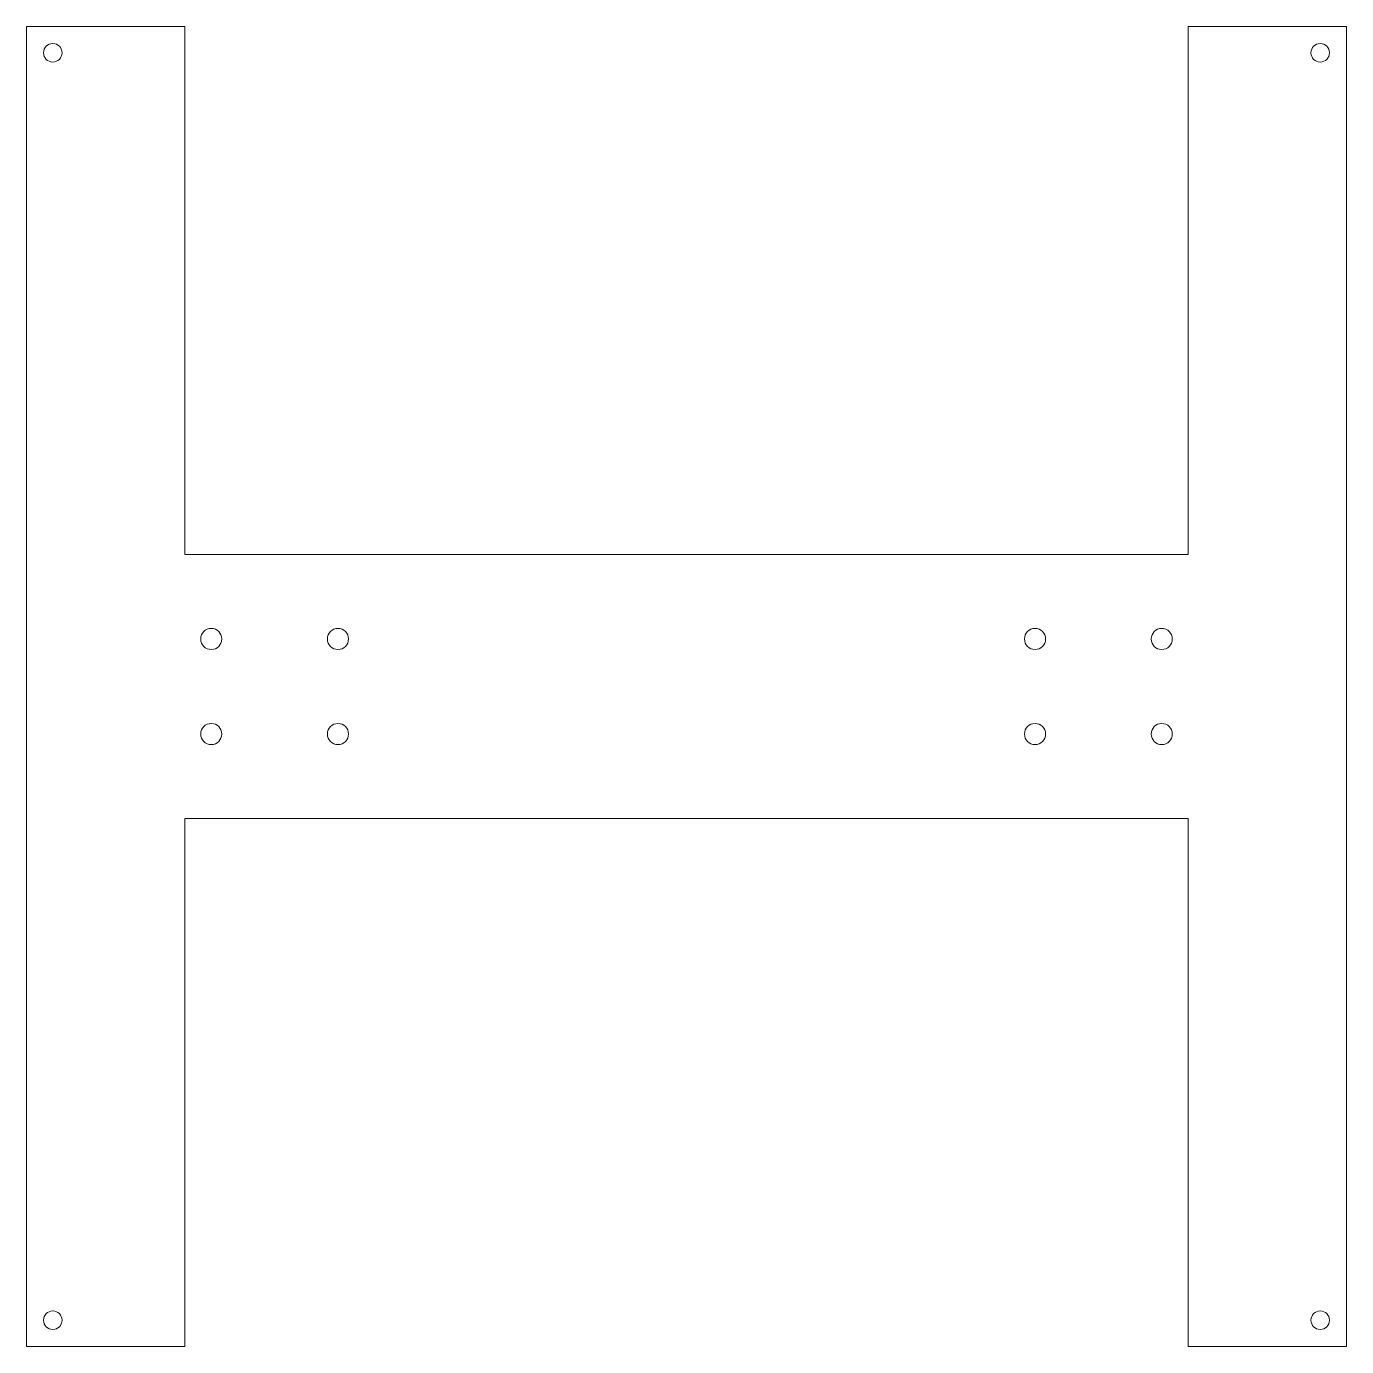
# Model space of a CAD drawing. Header units: millimetres. Extents: x -125 to 125, y -125 to 125.
import ezdxf

# ---------------------------------------------------------------- set-up
doc = ezdxf.new("R2010")
doc.units = ezdxf.units.MM

msp = doc.modelspace()

# ---------------------------------------------------------------- linework, layer by layer
at = {"color": 7, "linetype": 'Continuous', "lineweight": 15}
for p, q in [((-125, 125), (-125, -125)), ((-95, 125), (-125, 125)), ((-95, 25), (-95, 125)), ((95, 125), (95, 25)), ((125, 125), (95, 125)), ((125, -125), (125, 125)), ((95, 25), (-95, 25)), ((-95, -25), (95, -25)), ((-95, -125), (-95, -25)), ((95, -25), (95, -125)), ((-125, -125), (-95, -125)), ((95, -125), (125, -125))]:
    msp.add_line(p, q, dxfattribs=at)
for centre, radius in [((-120, 120), 1.75), ((120, 120), 1.75), ((-90, 9), 2), ((-66, 9), 2), ((66, 9), 2), ((90, 9), 2), ((-90, -9), 2), ((-66, -9), 2), ((66, -9), 2), ((90, -9), 2), ((-120, -120), 1.75), ((120, -120), 1.75)]:
    msp.add_circle(centre, radius, dxfattribs=at)

doc.saveas('drawing.dxf')
